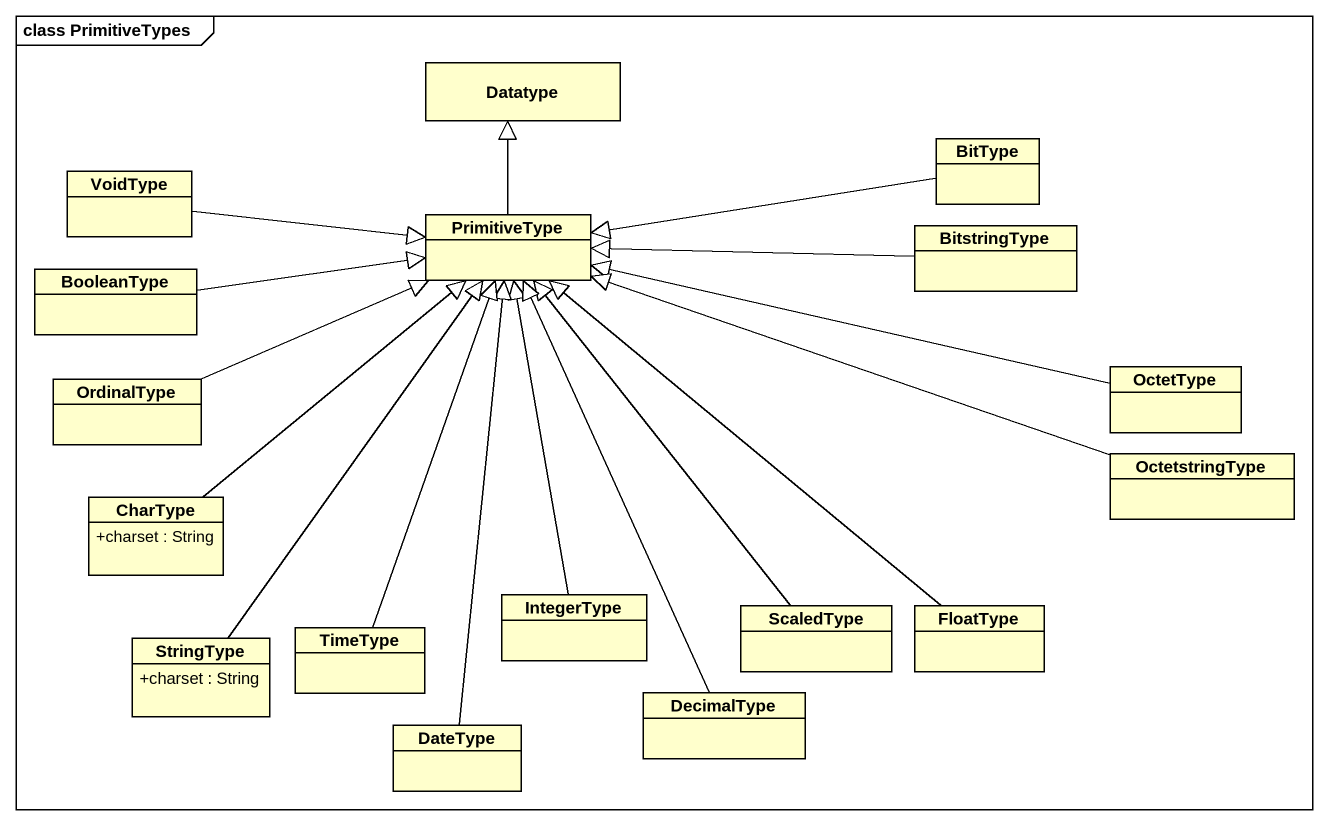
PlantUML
@startuml
mainframe class PrimitiveTypes
hide circle
hide empty members
skinparam classAttributeIconSize 0
class Datatype
class VoidType
class BitType
class PrimitiveType
class BitstringType
class BooleanType
class OrdinalType
class OctetType
class OctetstringType
class CharType {
  +charset : String
}
class IntegerType
class ScaledType
class FloatType
class StringType {
  +charset : String
}
class TimeType
class DateType
class DecimalType
VoidType -right-|> PrimitiveType
BitType -left-|> PrimitiveType
PrimitiveType -up-|> Datatype
BitstringType -left-|> PrimitiveType
BooleanType -right-|> PrimitiveType
OrdinalType -right-|> PrimitiveType
OctetType -left-|> PrimitiveType
OctetstringType -left-|> PrimitiveType
CharType -up-|> PrimitiveType
IntegerType -up-|> PrimitiveType
ScaledType -up-|> PrimitiveType
FloatType -up-|> PrimitiveType
StringType -up-|> PrimitiveType
TimeType -up-|> PrimitiveType
DateType -up-|> PrimitiveType
DecimalType -up-|> PrimitiveType
@enduml
